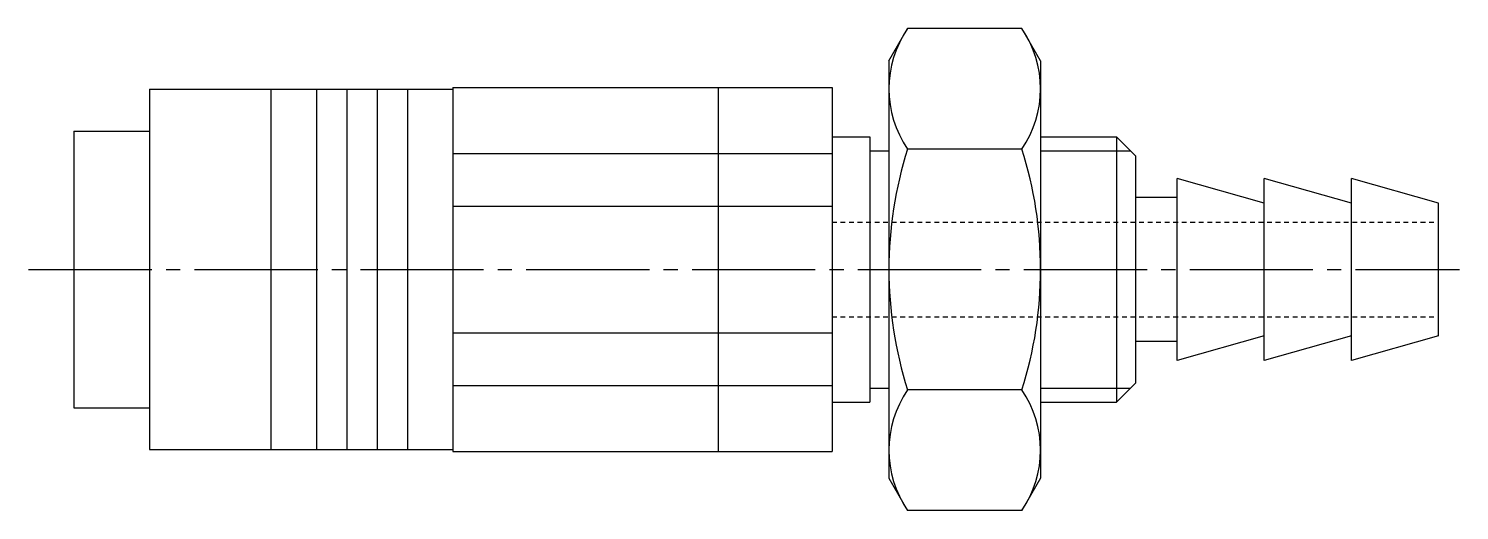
# Model space of a CAD drawing. Extents: x 5.3 to 76.5, y 5 to 72.2.
# Drawn here: x 38.72 to 76.46, y 59.54 to 72.24 of the extents above; entities outside this region: 2.
import ezdxf

# ---------------------------------------------------------------- set-up
doc = ezdxf.new("R2010")
doc.units = 0
doc.header["$LTSCALE"] = 0.25
doc.linetypes.add('CENTER', pattern=[17.5, 13, -1.5, 1.5, -1.5])
doc.linetypes.add('DASHED', pattern=[0.75, 0.5, -0.25])
doc.layers.get('0').update_dxf_attribs({"linetype": 'CONTINUOUS'})
doc.layers.add('CENTER', color=1, linetype='CENTER')
doc.styles.get("Standard").update_dxf_attribs({"font": 'txt', "bigfont": 'BIGFONT'})

msp = doc.modelspace()

# ---------------------------------------------------------------- linework, layer by layer
at = {"linetype": 'CONTINUOUS'}
for p, q in [((61.414, 71.388), (61.905, 72.238)), ((64.923, 72.238), (61.905, 72.238)), ((65.414, 71.388), (64.923, 72.238)), ((61.414, 71.388), (61.414, 60.388)), ((65.414, 71.388), (65.414, 60.388)), ((41.914, 70.638), (49.914, 70.638)), ((41.914, 70.638), (41.914, 61.138)), ((45.114, 70.638), (45.114, 61.138)), ((46.314, 70.638), (46.314, 61.138)), ((47.114, 70.638), (47.114, 61.138)), ((47.914, 70.638), (47.914, 61.138)), ((48.714, 70.638), (48.714, 61.138)), ((49.914, 70.688), (49.914, 61.088)), ((49.914, 70.688), (59.914, 70.688)), ((56.914, 70.688), (56.914, 61.088)), ((59.914, 70.688), (59.914, 61.088)), ((39.914, 69.538), (39.914, 62.238)), ((39.914, 69.538), (41.914, 69.538)), ((59.914, 69.388), (60.914, 69.388)), ((60.914, 69.388), (60.914, 62.388)), ((64.923, 69.063), (61.905, 69.063)), ((65.414, 69.388), (67.414, 69.388)), ((67.414, 69.388), (67.414, 62.388)), ((67.414, 69.388), (67.914, 68.888)), ((49.914, 68.95), (59.914, 68.95)), ((60.914, 69.013), (61.414, 69.013)), ((67.914, 68.888), (67.914, 62.888)), ((69.014, 63.488), (69.014, 68.288)), ((71.314, 67.638), (69.014, 68.288)), ((71.314, 63.488), (71.314, 68.288)), ((73.614, 67.638), (71.314, 68.288)), ((73.614, 63.488), (73.614, 68.288)), ((75.914, 67.638), (73.614, 68.288)), ((49.914, 67.558), (59.914, 67.558)), ((69.014, 67.788), (67.914, 67.788)), ((75.914, 64.138), (75.914, 67.638)), ((49.914, 64.217), (59.914, 64.217)), ((69.014, 63.988), (67.914, 63.988)), ((71.314, 64.138), (69.014, 63.488)), ((73.614, 64.138), (71.314, 63.488)), ((75.914, 64.138), (73.614, 63.488)), ((49.914, 62.826), (59.914, 62.826)), ((60.914, 62.763), (61.414, 62.763)), ((64.923, 62.712), (61.905, 62.712)), ((67.914, 62.888), (67.414, 62.388)), ((59.914, 62.388), (60.914, 62.388)), ((65.414, 62.388), (67.414, 62.388)), ((39.914, 62.238), (41.914, 62.238)), ((41.914, 61.138), (49.914, 61.138)), ((49.914, 61.088), (59.914, 61.088)), ((61.414, 60.388), (61.905, 59.537)), ((65.414, 60.388), (64.923, 59.537)), ((64.923, 59.537), (61.905, 59.537))]:
    msp.add_line(p, q, dxfattribs=at)
at = {"color": 3, "linetype": 'CONTINUOUS'}
for p, q in [((65.414, 69.013), (67.789, 69.013)), ((65.414, 62.763), (67.789, 62.763))]:
    msp.add_line(p, q, dxfattribs=at)
for p, q in [((60.914, 67.638), (60.914, 67.638)), ((60.914, 65.888), (60.914, 65.888))]:
    msp.add_line(p, q)
at = {"color": 3, "linetype": 'DASHED'}
for p, q in [((59.914, 67.138), (75.914, 67.138)), ((59.914, 64.638), (75.914, 64.638))]:
    msp.add_line(p, q, dxfattribs=at)
at = {"linetype": 'CONTINUOUS'}
for centre, radius, start, end in [((64.226, 70.651), 2.811, 145.6157, 214.3843), ((62.603, 70.651), 2.811, 325.6157, 34.3843), ((71.923, 65.888), 10.509, 162.412, 197.588), ((54.905, 65.888), 10.509, 342.412, 17.588), ((64.226, 61.124), 2.811, 145.6157, 214.3843), ((62.603, 61.124), 2.811, 325.6157, 34.3843)]:
    msp.add_arc(centre, radius, start, end, dxfattribs=at)
at = {"layer": 'CENTER', "color": 1, "linetype": 'CENTER'}
msp.add_line((38.722, 65.888), (76.461, 65.888), dxfattribs=at)

# ---------------------------------------------------------------- texts
for p in [(5, 12.5), (5, 5)]:
    msp.add_text('MCSHB4', height=2).set_placement(p)

doc.saveas('drawing.dxf')
